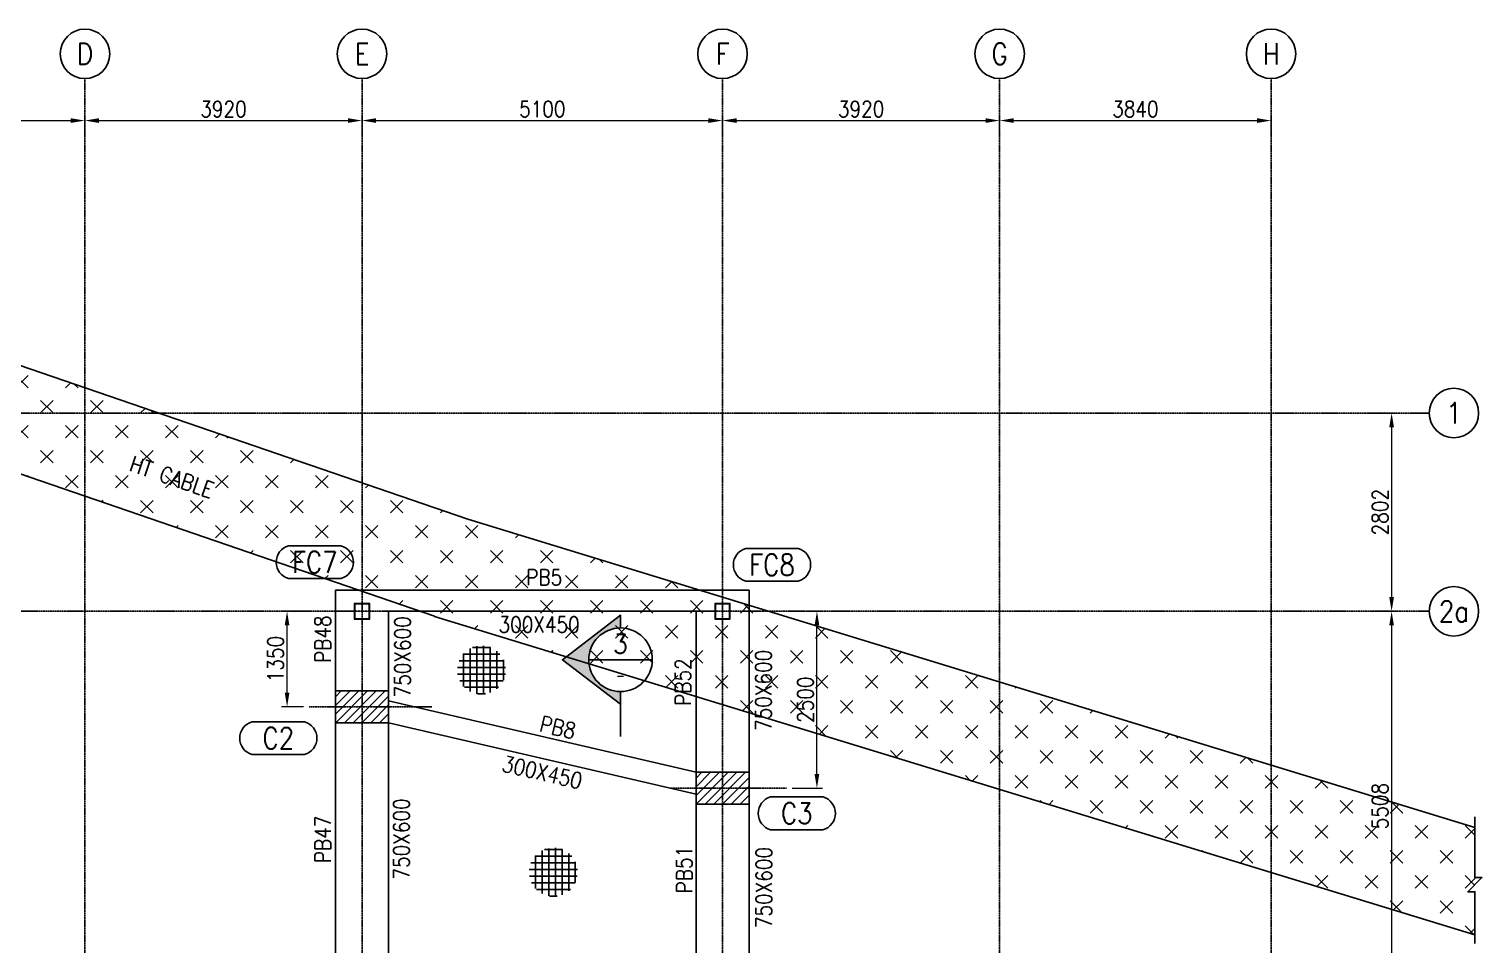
# Model space of a CAD drawing. Header units: millimetres. Extents: x 0 to 34710, y -26 to 30377.
# Drawn here: x 14157 to 34710, y 17433 to 30377 of the extents above; entities that cross this region are included whole.
import ezdxf
from ezdxf.enums import TextEntityAlignment as Align

# ---------------------------------------------------------------- set-up
doc = ezdxf.new("R2010")
doc.units = ezdxf.units.MM
doc.linetypes.add('CENTER', pattern=[2, 1.25, -0.25, 0.25, -0.25])
doc.linetypes.add('CENTER2', pattern=[28.574999999999996, 19.05, -3.174999999999999, 3.174999999999999, -3.174999999999999])
for name, color, linetype in [('0 Beam', 3, 'Continuous'), ('0 Beam nos', 7, 'Continuous'), ('0 Beam size', 2, 'Continuous'), ('0 Break line', 31, 'Continuous'), ('0 Col cir', 5, 'Continuous'), ('0 Col nos', 7, 'Continuous'), ('0 Col stop', 1, 'Continuous'), ('0 Column', 6, 'Continuous'), ('0 Grid cir', 2, 'Continuous'), ('0 Grid line', 251, 'CENTER2'), ('0 Grid mark', 110, 'Continuous'), ('0 Level mkd.', 5, 'Continuous'), ('0 Sectio mark', 5, 'Continuous'), ('0 Section text', 2, 'Continuous'), ('0 Text', 31, 'Continuous'), ('A-WALL-PATT', 7, 'Continuous')]:
    doc.layers.add(name, color=color, linetype=linetype)
doc.layers.add('0 Dim', color=31, linetype='Continuous', lineweight=20)
doc.layers.add('0 Steel', color=3, linetype='Continuous', lineweight=0)
doc.styles.add('ROAMNS', font='simplex.shx', dxfattribs={"width": 0.85})
doc.dimstyles.new('Shilp vp 100', dxfattribs={"dimtxt": 225, "dimasz": 200, "dimexe": 80, "dimexo": 80, "dimgap": 50, "dimtad": 1, "dimdec": 0, "dimzin": 12, "dimdsep": 46, "dimtxsty": 'ROAMNS', "dimcen": 300, "dimdle": 0.05, "dimclrd": 8, "dimclre": 8, "dimclrt": 31, "dimadec": 0, "dimazin": 3, "dimtfac": 1, "dimtdec": 0, "dimtix": 1, "dimtofl": 0, "dimtmove": 0, "dimatfit": 0, "dimfxl": 1, "dimtolj": 1, "dimtzin": 0, "dimlwd": -1, "dimlwe": -1, "dimarcsym": 0})

# ---------------------------------------------------------------- blocks, each defined once
blk = doc.blocks.new('A$C19462EC4')
h = blk.add_hatch()
h.set_pattern_fill('CROSS', color=197, scale=0.5, style=0)
h.set_pattern_definition([(45, (-285.4930303734069, -127.0760690430814), (-0.3535533905932737, 0.3535533905932738), [0.25, -0.25]), (135, (-285.3162803734069, -127.0760690430814), (-0.3535533905932738, -0.3535533905932737), [0.25, -0.25])])
h.paths.add_polyline_path([(0.1297797384712567, 0.7652963262909225), (0.1297797384713135, 0.0243832527174846), (0.2297797384713363, 0.0243832527174561), (0.0297797384713476, -0.1756167472825325), (0.1297797384713135, -0.1756167472825609), (0.1297797384713135, -0.7729917658933801), (4.196671261568326, -2.213636459317058), (17.99162845185469, -6.947816098108887), (32.70819956642089, -11.44871187510164), (32.70819956642089, -10.84105964476161), (32.60819956642087, -10.84105964476161), (32.80819956642086, -10.64105964476161), (32.70819956642089, -10.64105964476161), (32.70819956642089, -9.932438063621701), (18.46229062345787, -5.576328905299305), (4.68083540350176, -0.8468573680147528)])
at = {"layer": '0 Break line', "color": 197}
blk.add_lwpolyline([(32.70819956642089, -11.57182922544257), (32.70819956642089, -10.84105964476161), (32.60819956642087, -10.84105964476161), (32.80819956642086, -10.64105964476161), (32.70819956642089, -10.64105964476161), (32.70819956642089, -9.780568814834524)], dxfattribs=at)
at = {"layer": 'A-WALL-PATT', "color": 197, "ltscale": 0.05}
for p, q in [((4.68083540350176, -0.8468573680147528), (18.46229062345787, -5.576328905299305)), ((4.210173231898579, -2.218344560824334), (17.99162845185469, -6.947816098108887)), ((18.46229062345787, -5.576328905299305), (32.70819956642089, -9.932438063621701)), ((17.99162845185469, -6.948683799116295), (32.70819956642089, -11.44871187510164))]:
    blk.add_line(p, q, dxfattribs=at)
blk = doc.blocks.new('*D33')
at = {"layer": '0 Dim', "color": 8, "transparency": 16777216}
for p, q in [((11092.72656880854, 28915.56216099362), (11092.72656880854, 29163.69699470811)), ((11292.72656880854, 29083.69699470811), (14747.88523955701, 29083.69699470811)), ((14947.88523955701, 28915.56216099365), (14947.88523955701, 29163.69699470811))]:
    blk.add_line(p, q, dxfattribs=at)
for points in [[(11292.72656880854, 29117.03032804144), (11292.72656880854, 29050.36366137478), (11092.72656880854, 29083.69699470811)], [(14747.88523955701, 29117.03032804144), (14747.88523955701, 29050.36366137478), (14947.88523955701, 29083.69699470811)]]:
    blk.add_solid(points, dxfattribs=at)
at = {"layer": '0 Dim', "color": 31, "transparency": 16777216, "insert": (13020.30590418278, 29246.19699470811), "char_height": 225, "attachment_point": 5, "style": 'ROAMNS'}
blk.add_mtext('\\A1;3855', dxfattribs=at)
blk = doc.blocks.new('*D34')
at = {"layer": '0 Dim', "color": 8, "transparency": 16777216}
for p, q in [((14947.88523955701, 28915.56216099365), (14947.88523955701, 29163.69699470811)), ((15147.88523955701, 29083.69699470811), (18667.61476612638, 29083.69699470811)), ((18867.61476612638, 28915.56216099365), (18867.61476612638, 29163.69699470811))]:
    blk.add_line(p, q, dxfattribs=at)
for points in [[(15147.88523955701, 29117.03032804144), (15147.88523955701, 29050.36366137478), (14947.88523955701, 29083.69699470811)], [(18667.61476612638, 29117.03032804144), (18667.61476612638, 29050.36366137478), (18867.61476612638, 29083.69699470811)]]:
    blk.add_solid(points, dxfattribs=at)
at = {"layer": '0 Dim', "color": 31, "transparency": 16777216, "insert": (16907.7500028417, 29246.19699470811), "char_height": 225, "attachment_point": 5, "style": 'ROAMNS'}
blk.add_mtext('\\A1;3920', dxfattribs=at)
blk = doc.blocks.new('*D35')
at = {"layer": '0 Dim', "color": 8, "transparency": 16777216}
for p, q in [((18867.61476612638, 28915.56216099365), (18867.61476612638, 29163.69699470811)), ((19067.61476612638, 29083.69699470811), (23767.61476803129, 29083.69699470811)), ((23967.61476803129, 28915.56216099365), (23967.61476803129, 29163.69699470811))]:
    blk.add_line(p, q, dxfattribs=at)
for points in [[(19067.61476612638, 29117.03032804144), (19067.61476612638, 29050.36366137478), (18867.61476612638, 29083.69699470811)], [(23767.61476803129, 29117.03032804144), (23767.61476803129, 29050.36366137478), (23967.61476803129, 29083.69699470811)]]:
    blk.add_solid(points, dxfattribs=at)
at = {"layer": '0 Dim', "color": 31, "transparency": 16777216, "insert": (21417.61476707884, 29246.19699470811), "char_height": 225, "attachment_point": 5, "style": 'ROAMNS'}
blk.add_mtext('\\A1;5100', dxfattribs=at)
blk = doc.blocks.new('*D36')
at = {"layer": '0 Dim', "color": 8, "transparency": 16777216}
for p, q in [((23967.61476803129, 28915.56216099365), (23967.61476803129, 29163.69699470811)), ((24167.61476803129, 29083.69699470811), (27687.3443499452, 29083.69699470811)), ((27887.3443499452, 28915.56216099365), (27887.3443499452, 29163.69699470811))]:
    blk.add_line(p, q, dxfattribs=at)
for points in [[(24167.61476803129, 29117.03032804144), (24167.61476803129, 29050.36366137478), (23967.61476803129, 29083.69699470811)], [(27687.3443499452, 29117.03032804144), (27687.3443499452, 29050.36366137478), (27887.3443499452, 29083.69699470811)]]:
    blk.add_solid(points, dxfattribs=at)
at = {"layer": '0 Dim', "color": 31, "transparency": 16777216, "insert": (25927.47955898824, 29246.19699470811), "char_height": 225, "attachment_point": 5, "style": 'ROAMNS'}
blk.add_mtext('\\A1;3920', dxfattribs=at)
blk = doc.blocks.new('*D37')
at = {"layer": '0 Dim', "color": 8, "transparency": 16777216}
for p, q in [((27887.3443499452, 28915.56216099365), (27887.3443499452, 29163.69699470811)), ((28087.3443499452, 29083.69699470811), (31527.21316219587, 29083.69699470811)), ((31727.21316219587, 28915.56216099365), (31727.21316219587, 29163.69699470811))]:
    blk.add_line(p, q, dxfattribs=at)
for points in [[(28087.3443499452, 29117.03032804144), (28087.3443499452, 29050.36366137478), (27887.3443499452, 29083.69699470811)], [(31527.21316219587, 29117.03032804144), (31527.21316219587, 29050.36366137478), (31727.21316219587, 29083.69699470811)]]:
    blk.add_solid(points, dxfattribs=at)
at = {"layer": '0 Dim', "color": 31, "transparency": 16777216, "insert": (29807.27875607053, 29246.19699470811), "char_height": 225, "attachment_point": 5, "style": 'ROAMNS'}
blk.add_mtext('\\A1;3840', dxfattribs=at)
blk = doc.blocks.new('*D38')
at = {"layer": '0 Dim', "color": 8, "transparency": 16777216}
for p, q in [((33145.74366368355, 24949.97641228803), (33511.99051563491, 24949.97641228803)), ((33431.99051563491, 24749.97641228803), (33431.99051563491, 22347.9993621266)), ((33145.74366368355, 22147.9993621266), (33511.99051563491, 22147.9993621266))]:
    blk.add_line(p, q, dxfattribs=at)
for points in [[(33398.65718230158, 24749.97641228803), (33465.32384896825, 24749.97641228803), (33431.99051563491, 24949.97641228803)], [(33398.65718230158, 22347.9993621266), (33465.32384896825, 22347.9993621266), (33431.99051563491, 22147.9993621266)]]:
    blk.add_solid(points, dxfattribs=at)
at = {"layer": '0 Dim', "color": 31, "transparency": 16777216, "insert": (33269.49051563491, 23548.9878872073), "char_height": 225, "attachment_point": 5, "rotation": 90, "style": 'ROAMNS'}
blk.add_mtext('\\A1;2802', dxfattribs=at)
blk = doc.blocks.new('*D39')
at = {"layer": '0 Dim', "color": 8, "transparency": 16777216}
for p, q in [((33145.74366368355, 22147.9993621266), (33511.99051563491, 22147.9993621266)), ((33431.99051563491, 21947.9993621266), (33431.99051563491, 16839.93190071748)), ((33145.74366368355, 16639.93190071748), (33511.99051563491, 16639.93190071748))]:
    blk.add_line(p, q, dxfattribs=at)
for points in [[(33398.65718230158, 21947.9993621266), (33465.32384896825, 21947.9993621266), (33431.99051563491, 22147.9993621266)], [(33398.65718230158, 16839.93190071748), (33465.32384896825, 16839.93190071748), (33431.99051563491, 16639.93190071748)]]:
    blk.add_solid(points, dxfattribs=at)
at = {"layer": '0 Dim', "color": 31, "transparency": 16777216, "insert": (33269.49051563491, 19393.96563142203), "char_height": 225, "attachment_point": 5, "rotation": 90, "style": 'ROAMNS'}
blk.add_mtext('\\A1;5508', dxfattribs=at)
blk = doc.blocks.new('A$C03EA0105')
at = {"layer": '0 Grid cir'}
blk.add_circle((0, 350), 350, dxfattribs=at)
at = {"layer": '0 Grid mark', "style": 'ROAMNS', "width": 0.85}
blk.add_attdef('GRID', text='', height=300, dxfattribs=at).set_placement((0, 350), align=Align.MIDDLE_CENTER)
blk = doc.blocks.new('zw$264')
at = {"color": 3}
for points in [[(-110, -110), (110, -110), (110, 110), (-110, 110)], [(-100, -100), (100, -100), (100, 100), (-100, 100)]]:
    blk.add_lwpolyline(points, close=True, dxfattribs=at)
blk = doc.blocks.new('*D48')
at = {"layer": '0 Dim', "color": 8, "transparency": 16777216}
for p, q in [((18148.08166039689, 22147.9993621266), (17727.28006938438, 22147.9993621266)), ((17807.28006938438, 20997.9993621266), (17807.28006938438, 21947.9993621266)), ((18039.73856138107, 20797.9993621266), (17727.28006938438, 20797.9993621266))]:
    blk.add_line(p, q, dxfattribs=at)
for points in [[(17773.94673605105, 21947.9993621266), (17840.61340271771, 21947.9993621266), (17807.28006938438, 22147.9993621266)], [(17773.94673605105, 20997.9993621266), (17840.61340271771, 20997.9993621266), (17807.28006938438, 20797.9993621266)]]:
    blk.add_solid(points, dxfattribs=at)
at = {"layer": '0 Dim', "color": 31, "transparency": 16777216, "insert": (17644.78006938438, 21472.99936212659), "char_height": 225, "attachment_point": 5, "rotation": 90, "style": 'ROAMNS'}
blk.add_mtext('\\A1;1350', dxfattribs=at)
blk = doc.blocks.new('*D44')
at = {"layer": '0 Dim', "color": 8, "transparency": 16777216}
for p, q in [((25157.09919421207, 22147.9993621266), (25382.72580809172, 22147.9993621266)), ((25302.72580809172, 19847.99936212661), (25302.72580809172, 21947.9993621266)), ((24953.62784848381, 19647.99936212661), (25382.72580809172, 19647.99936212661))]:
    blk.add_line(p, q, dxfattribs=at)
for points in [[(25269.39247475839, 21947.9993621266), (25336.05914142506, 21947.9993621266), (25302.72580809172, 22147.9993621266)], [(25269.39247475839, 19847.99936212661), (25336.05914142506, 19847.99936212661), (25302.72580809172, 19647.99936212661)]]:
    blk.add_solid(points, dxfattribs=at)
at = {"layer": '0 Dim', "color": 31, "transparency": 16777216, "insert": (25140.22580809172, 20897.9993621266), "char_height": 225, "attachment_point": 5, "rotation": 90, "style": 'ROAMNS'}
blk.add_mtext('\\A1;2500', dxfattribs=at)
blk = doc.blocks.new('A$C1CCA2D0F')
at = {"layer": '0 Col cir'}
blk.add_lwpolyline([(370.2755569983274, 0, 0.7609074462669457), (370.2755569978035, 462.926808944634), (-370.2755569977453, 462.926808944634, 0.7609074462669457), (-370.2755569983274, 0)], format="xyb", close=True, dxfattribs=at)
at = {"layer": '0 Col nos', "style": 'ROAMNS', "width": 0.85}
blk.add_attdef('COLUMN', text='', height=300, dxfattribs=at).set_placement((0, 231.4634044725244), align=Align.MIDDLE_CENTER)
blk = doc.blocks.new('A$C29830045')
at = {"layer": '0 Level mkd.', "extrusion": (0.0001187933932418, -4.9357278758e-06, 0.9999999929318844)}
h = blk.add_hatch(color=12, dxfattribs=at)
edge = h.paths.add_edge_path()
edge.add_line((-82.1304223692714, 108.2014854796361), (-0.0002707458042863, 171.085855787067))
edge.add_line((-0.0002707458043005, 171.085855787067), (0.0014087866147747, 153.200394676176))
edge.add_arc((0.0008119384001475, 108.2003947311823), 44.99999994895961, 89.99924006923892, 269.9992377925092)
edge.add_line((0.0002133020316251, 63.2003947862031), (-2.37323984038e-05, 45.31488762206572))
edge.add_line((-2.37323984038e-05, 45.31488762206572), (-82.13042236925685, 108.2014854796434))
at = {"layer": '0 Sectio mark', "extrusion": (-0.000118793393265, -4.9357041753e-06, 0.9999999929318844)}
for p, q in [((44.99855735545861, 108.2314881495622, 0.0058797325348806), (-45.00143657320586, 108.2003111860758, -0.0048118260912744)), ((-0.0008392831077799, 63.20039484553854, 0.0003118402532238), (0, 0))]:
    blk.add_line(p, q, dxfattribs=at)
at = {"layer": '0 Sectio mark', "extrusion": (0.000118793393265, -4.9357041753e-06, 0.9999999929318844), "elevation": -7.06666092e-08}
blk.add_lwpolyline([(0.0002138341543616, 63.20039483544501), (-2.3732416918e-05, 45.31488762206437), (-82.13042236929346, 108.2014854796223), (-0.0002707458331751, 171.0858557870623), (-0.0005083421776735, 153.2003484006085)], dxfattribs=at)
at = {"layer": '0 Sectio mark', "extrusion": (0.000118793393265, -4.9357041753e-06, 0.9999999929318844)}
blk.add_circle((0.0008113775597935, 108.2003949497163, -7.17361841e-08), 44.99999999999995, dxfattribs=at)
at = {"layer": '0 Section text', "style": 'ROAMNS', "width": 0.85}
for tag, height, p in [('SECTION', 27.5, (-0.0007783998735249, 130.7081240332845, -7.417509241293138)), ('SECT', 12.5, (-0.000327783767716, 85.72818525799084, -7.415346112751068))]:
    blk.add_attdef(tag, text='', height=height, dxfattribs=at).set_placement(p, align=Align.MIDDLE_CENTER)

msp = doc.modelspace()

# ---------------------------------------------------------------- hatches: boundary and pattern name
at = {"layer": '0 Break line', "lineweight": -2}
h = msp.add_hatch(dxfattribs=at)
h.set_pattern_fill('ANSI37', color=197, scale=750, angle=45)
h.set_pattern_definition([(90, (-402976.4397513597, 44136.00245132363), (-93.75, 1.42e-14), []), (180, (-402976.4397513597, 44136.00245132363), (-1.42e-14, -93.75), [])])
edge = h.paths.add_edge_path()
edge.add_arc((20557.11072802357, 21317.98561504214), 342.6615184963949, 0, 360)
h = msp.add_hatch(dxfattribs=at)
h.set_pattern_fill('ANSI37', color=197, scale=750, angle=45)
h.set_pattern_definition([(90, (-401958.9798820386, 41279.13541876834), (-93.75, 1.42e-14), []), (180, (-401958.9798820386, 41279.13541876834), (-1.42e-14, -93.75), [])])
edge = h.paths.add_edge_path()
edge.add_arc((21574.57059734466, 18461.11858248686), 342.6615184963949, 0, 360)
at = {"layer": '0 Col stop'}
h = msp.add_hatch(dxfattribs=at)
h.set_pattern_fill('ANSI31', color=1, scale=700)
h.set_pattern_definition([(45, (-363980.8231426041, -95854.82945406598), (-61.87184335382291, 61.87184335382291), [])])
h.paths.add_polyline_path([(18492.43008749373, 20572.99936212659), (18492.43008749373, 21022.99936212659), (19242.43008749373, 21022.99936212659), (19242.43008749373, 20572.99936212659)])
h = msp.add_hatch(dxfattribs=at)
h.set_pattern_fill('ANSI31', color=1, scale=700)
h.set_pattern_definition([(45, (-358880.6384620665, -97004.82945406596), (-61.87184335382291, 61.87184335382291), [])])
h.paths.add_polyline_path([(23592.61476803129, 19422.9993621266), (23592.61476803129, 19872.9993621266), (24342.61476803129, 19872.9993621266), (24342.61476803129, 19422.9993621266)])

# ---------------------------------------------------------------- linework, layer by layer
at = {"layer": '0 Beam', "elevation": 2.20193388e-08}
msp.add_lwpolyline([(18492.43024063133, 22447.99946897505), (18492.43006947753, 21022.99936212659)], dxfattribs=at)
at = {"layer": '0 Beam'}
for points in [[(18492.43024063133, 22447.99946897505), (24342.61500633584, 22447.99946897505)], [(24342.61500633584, 22447.99946897505), (24342.61476905033, 19872.9993621266)], [(19242.43033420882, 22147.99946897505), (23592.6150447845, 22147.99946897505)], [(19242.43033420882, 22147.99946897505), (19242.43028154078, 21022.99936212659)], [(23592.6150447845, 22147.99936212659), (23592.61477153888, 19872.9993621266)], [(23592.61494451866, 19872.99932103726), (19242.43026047351, 20881.33526036292)], [(18492.43053127842, 20572.99936212659), (18492.43008749373, 16878.11719215933)], [(19242.43026047351, 20572.99936212659), (19242.43008749373, 16878.11719215933)], [(23592.61494451866, 19564.66310183106), (19242.4304404757, 20572.99931936915)], [(23592.61471749033, 19422.9993630465), (23592.61441024608, 16864.93190071748)], [(24342.61475344689, 19422.9993621266), (24342.6144266068, 16864.93190071748)]]:
    msp.add_lwpolyline(points, dxfattribs=at)
at = {"layer": '0 Column'}
for points in [[(18492.43008749373, 20572.99936212659), (18492.43008749373, 21022.99936212659), (19242.43008749373, 21022.99936212659), (19242.43008749373, 20572.99936212659)], [(23592.61476803129, 19422.9993621266), (23592.61476803129, 19872.9993621266), (24342.61476803129, 19872.9993621266), (24342.61476803129, 19422.9993621266)]]:
    msp.add_lwpolyline(points, close=True, dxfattribs=at)
at = {"layer": '0 Grid line', "linetype": 'CENTER', "ltscale": 0.5}
for p, q in [((14947.88523955701, 29676.83398975372, 72.29530906415482), (14947.88523955701, 3630.570297205574, 72.29530906415482)), ((18867.6147661265, 29676.83398975372), (18867.6147661265, 3630.570297205574)), ((23967.61476803129, 29676.83398975372), (23967.61476803129, 3630.570297205574)), ((27887.3443499452, 29676.83398975372, 8.85976292e-08), (27887.3443499452, 3630.570297205574, 8.85976292e-08)), ((31727.21316219587, 29676.83398975372), (31727.21316219587, 3630.570297205574)), ((33963.45701052132, 24949.97641228804), (0, 24949.97641228804)), ((0, 22147.99936212659, 1.30702671e-08), (33963.45701052132, 22147.99936212659, 1.30702671e-08))]:
    msp.add_line(p, q, dxfattribs=at)
for points in [[(19854.31222703185, 20797.99936212659), (18119.73856138106, 20797.99936212659)], [(24873.6278484838, 19647.9993621266), (23219.92324191862, 19647.9993621266)]]:
    msp.add_lwpolyline(points, dxfattribs=at)

# ---------------------------------------------------------------- block references
at = {"xscale": 1000, "yscale": 1000, "zscale": 1000}
msp.add_blockref('A$C19462EC4', (1901.754621243046, 29025.25457293056), dxfattribs=at)
at = {"layer": '0 Col cir'}
for p, values in [((18199.53731797298, 22610.51432627159, 0.3523038989138172), {'COLUMN': 'FC7'}), ((24667.24391795718, 22574.19161790942, 0.3523038770216544), {'COLUMN': 'FC8'}), ((17683.37345856754, 20123.29204273909), {'COLUMN': 'C2'}), ((25017.83887013746, 19060.79967466991), {'COLUMN': 'C3'})]:
    msp.add_blockref('A$C1CCA2D0F', p, dxfattribs=at).add_auto_attribs(values)
at = {"layer": '0 Grid mark'}
for p, values in [((14947.88523955713, 29676.8339897537, 67.23362092020761), {'GRID': 'D'}), ((18867.6147661265, 29676.83398975367, -5.061688143948117), {'GRID': 'E'}), ((23967.61476803129, 29676.8339897537, -5.061688144075294), {'GRID': 'F'}), ((27887.3443499452, 29676.83398975367, -5.061688055350488), {'GRID': 'G'}), ((31727.21316219587, 29676.8339897537, -5.061688143948617), {'GRID': 'H'}), ((34313.45701052132, 24599.97641228805), {'GRID': '1'}), ((34313.45701052132, 21797.99936212659, 1.30702671e-08), {'GRID': '2a'})]:
    msp.add_blockref('A$C03EA0105', p, dxfattribs=at).add_auto_attribs(values)
at = {"layer": '0 Sectio mark', "xscale": 10, "yscale": 10, "zscale": 10}
msp.add_blockref('A$C29830045', (22524.03367133625, 20380.56935040491), dxfattribs=at).add_auto_attribs({'SECT': '-', 'SECTION': '3'})
at = {"layer": '0 Steel'}
for p in [(18867.6147661265, 22147.99946897505), (23967.61476803129, 22147.99946897505)]:
    msp.add_blockref('zw$264', p, dxfattribs=at)

# ---------------------------------------------------------------- texts
at = {"layer": '0 Beam nos', "style": 'ROAMNS', "width": 0.85}
msp.add_text('PB5', height=225, dxfattribs=at).set_placement((21445.30230910861, 22447.99946897505), align=Align.BOTTOM_CENTER)
for s, rotation, p in [('PB48', 90, (18492.74052556837, 21753.51736574665)), ('PB52', 90, (23588.57149193797, 21146.84762500496, 2.18921583e-08)), ('PB8', 347.0263447482121, (21597.02894561313, 20331.3427107262)), ('PB47', 90, (18492.92520420113, 18924.01736574665)), ('PB51', 90, (23606.57149193797, 18497.47308280693, 2.18921583e-08))]:
    msp.add_text(s, height=225, rotation=rotation, dxfattribs=at).set_placement(p, align=Align.BOTTOM_CENTER)
at = {"layer": '0 Beam size', "style": 'ROAMNS', "width": 0.85}
for s, rotation, p in [('750X600', 90, (19440.91514873912, 21504.12039918218, 0.3523038550023112)), ('750X600', 90, (24546.16954911896, 21030.30172481331, 0.3523038989138127)), ('300X450', 347.0263447482121, (21417.16248529265, 19871.88724651083, 0.3523038770216544)), ('750X600', 90, (19424.91530147777, 18930.08260840653, 0.35230387702165)), ('750X600', 90, (24552.16954911896, 18242.92718261528, 0.3523038989138127))]:
    msp.add_text(s, height=225, rotation=rotation, dxfattribs=at).set_placement(p, align=Align.MIDDLE_CENTER)
msp.add_text('300X450', height=225, dxfattribs=at).set_placement((21373.17636481393, 21959.89178074918, 0.3523038770216544), align=Align.MIDDLE_CENTER)
at = {"layer": '0 Text', "style": 'ROAMNS', "width": 0.85}
msp.add_text('HT CABLE', height=225, rotation=341.2351367071039, dxfattribs=at).set_placement((15560.77468869916, 24137.58514583857, 0.3523038770216544))

# ---------------------------------------------------------------- dimensions: what is measured, and where the dimension line sits
at = {"layer": '0 Dim'}
for base, p1, p2, picture, middle in [((14947.88523955701, 29083.69699470811, 0.3523038770216544), (11092.72656880854, 28835.56216099362), (14947.88523955701, 28835.56216099365, 72.29530906415573), '*D33', (13020.30590418278, 29246.19699470811, 0.3523038770216544)), ((18867.61476612638, 29083.69699470811, 0.3523038770216544), (14947.88523955701, 28835.56216099365, 72.29530906415573), (18867.61476612638, 28835.56216099365), '*D34', (16907.7500028417, 29246.19699470811, 0.3523038770216544)), ((23967.61476803129, 29083.69699470811, 0.3523038770216544), (18867.61476612638, 28835.56216099365), (23967.61476803129, 28835.56216099365), '*D35', (21417.61476707884, 29246.19699470811, 0.3523038770216544)), ((27887.3443499452, 29083.69699470811, 0.3523038770216544), (23967.61476803129, 28835.56216099365), (27887.3443499452, 28835.56216099365, 8.85976292e-08), '*D36', (25927.47955898824, 29246.19699470811, 0.3523038770216544)), ((31727.21316219587, 29083.69699470811, 0.3523038770216544), (27887.3443499452, 28835.56216099365, 8.85976292e-08), (31727.21316219587, 28835.56216099365), '*D37', (29807.27875607053, 29246.19699470811, 0.3523038770216544))]:
    dim = msp.add_linear_dim(base=base, p1=p1, p2=p2, dimstyle='Shilp vp 100', dxfattribs=at)
    dim.commit()
    dim.dimension.update_dxf_attribs({"geometry": picture, "text_midpoint": middle})
for base, p1, p2, picture, middle in [((33431.99051563491, 22147.9993621266, 0.3523038770216544), (33065.74366368353, 24949.97641228802), (33065.74366368353, 22147.99936212659, 1.30702671e-08), '*D38', (33269.49051563491, 23548.9878872073, 0.3523038770216544)), ((17807.28006938438, 22147.9993621266), (18119.73856138106, 20797.99936212659), (18228.08166039688, 22147.99936212659, 1.30702671e-08), '*D48', (17644.78006938438, 21472.99936212659)), ((25302.72580809172, 22147.9993621266), (24873.6278484838, 19647.9993621266), (25077.09919421206, 22147.99936212659, 1.30702671e-08), '*D44', (25140.22580809172, 20897.9993621266)), ((33431.99051563491, 16639.93190071748, 0.3523038770216544), (33065.74366368353, 22147.99936212659, 1.30702671e-08), (33065.74366368353, 16639.93190071748, -176.1519384811555), '*D39', (33269.49051563491, 19393.96563142203, 0.3523038770216544))]:
    dim = msp.add_linear_dim(base=base, p1=p1, p2=p2, angle=90, dimstyle='Shilp vp 100', dxfattribs=at)
    dim.commit()
    dim.dimension.update_dxf_attribs({"geometry": picture, "text_midpoint": middle})

doc.saveas('drawing.dxf')
